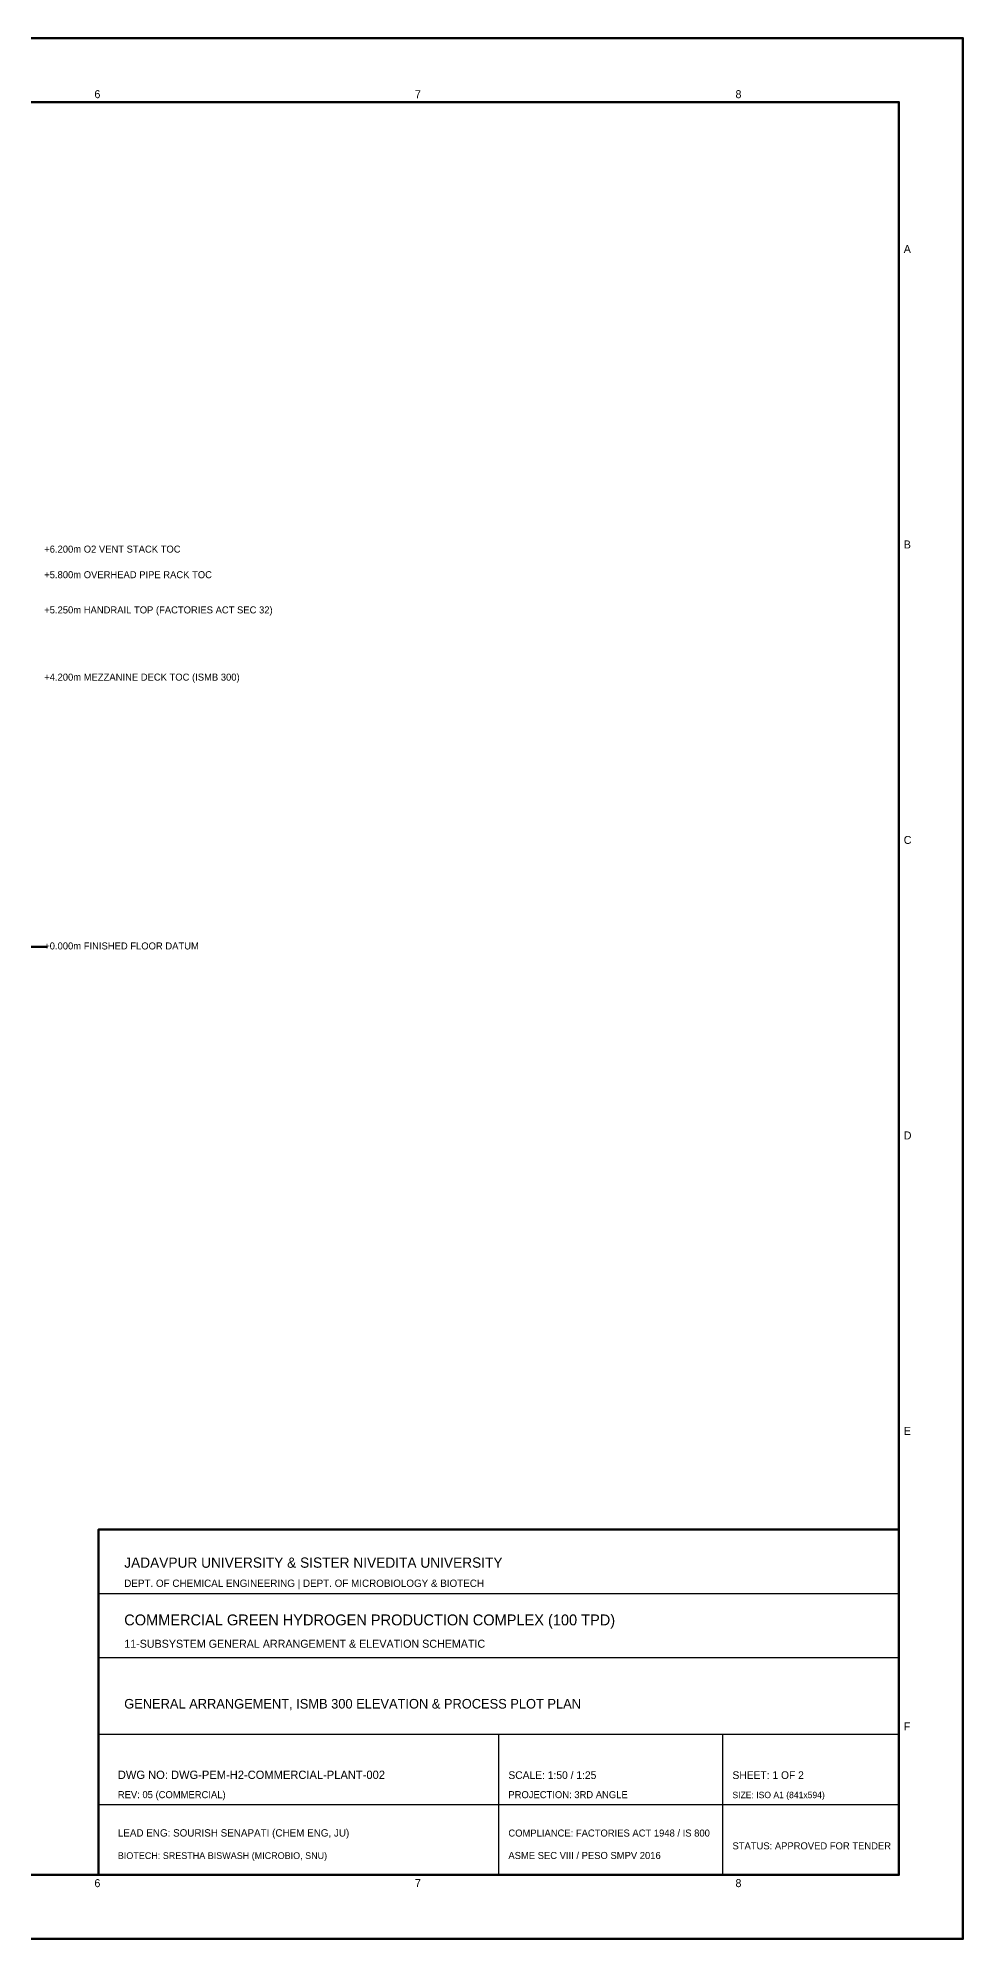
# Model space of a CAD drawing. Header units: millimetres. Extents: x 0 to 841, y 0 to 594.
# Drawn here: x 552 to 841, y 0 to 594 of the extents above; entities that cross this region are included whole.
import ezdxf

# ---------------------------------------------------------------- set-up
doc = ezdxf.new("R2010")
doc.units = ezdxf.units.MM
doc.layers.add('ANNOTATION', color=7, linetype='Continuous', lineweight=35)
doc.layers.add('BORDER_TITLE', color=7, linetype='Continuous', lineweight=70)

msp = doc.modelspace()

# ---------------------------------------------------------------- linework, layer by layer
at = {"layer": 'BORDER_TITLE', "lineweight": 70}
msp.add_line((305, 310), (555, 310), dxfattribs=at)
at = {"layer": 'BORDER_TITLE', "lineweight": 25}
for p, q in [((571, 108), (821, 108)), ((571, 88), (821, 88)), ((571, 64), (821, 64)), ((696, 20), (696, 64)), ((766, 20), (766, 64)), ((571, 42), (821, 42))]:
    msp.add_line(p, q, dxfattribs=at)
at = {"layer": 'BORDER_TITLE', "lineweight": 70}
msp.add_lwpolyline([(0, 0), (841, 0), (841, 594), (0, 594), (0, 0)], dxfattribs=at)
at = {"layer": 'BORDER_TITLE', "lineweight": 50}
for points in [[(20, 20), (821, 20), (821, 574), (20, 574), (20, 20)], [(571, 20), (821, 20), (821, 128), (571, 128), (571, 20)]]:
    msp.add_lwpolyline(points, dxfattribs=at)

# ---------------------------------------------------------------- texts
at = {"layer": 'ANNOTATION'}
for s, height, p in [('+6.200m O2 VENT STACK TOC', 2.2, (554, 433.2)), ('+5.800m OVERHEAD PIPE RACK TOC', 2.2, (554, 425.2)), ('+5.250m HANDRAIL TOP (FACTORIES ACT SEC 32)', 2.2, (554, 414.2)), ('+4.200m MEZZANINE DECK TOC (ISMB 300)', 2.2, (554, 393.2)), ('+0.000m FINISHED FLOOR DATUM', 2.2, (554, 309.2)), ('JADAVPUR UNIVERSITY & SISTER NIVEDITA UNIVERSITY', 3.2, (579, 116)), ('DEPT. OF CHEMICAL ENGINEERING | DEPT. OF MICROBIOLOGY & BIOTECH', 2.3, (579, 110)), ('COMMERCIAL GREEN HYDROGEN PRODUCTION COMPLEX (100 TPD)', 3.4, (579, 98)), ('11-SUBSYSTEM GENERAL ARRANGEMENT & ELEVATION SCHEMATIC', 2.5, (579, 91)), ('GENERAL ARRANGEMENT, ISMB 300 ELEVATION & PROCESS PLOT PLAN', 3, (579, 72)), ('DWG NO: DWG-PEM-H2-COMMERCIAL-PLANT-002', 2.6, (577, 50)), ('SCALE: 1:50 / 1:25', 2.4, (699, 50)), ('SHEET: 1 OF 2', 2.4, (769, 50)), ('REV: 05 (COMMERCIAL)', 2.2, (577, 44)), ('PROJECTION: 3RD ANGLE', 2.2, (699, 44)), ('SIZE: ISO A1 (841x594)', 2, (769, 44)), ('LEAD ENG: SOURISH SENAPATI (CHEM ENG, JU)', 2.3, (577, 32)), ('COMPLIANCE: FACTORIES ACT 1948 / IS 800', 2.2, (699, 32)), ('STATUS: APPROVED FOR TENDER', 2.2, (769, 28)), ('BIOTECH: SRESTHA BISWASH (MICROBIO, SNU)', 2.1, (577, 25)), ('ASME SEC VIII / PESO SMPV 2016', 2.2, (699, 25))]:
    msp.add_text(s, height=height, dxfattribs=at).set_placement(p)
at = {"layer": 'BORDER_TITLE'}
for s, p in [('6', (569.6875, 575.2)), ('7', (669.8125, 575.2)), ('8', (769.9375, 575.2)), ('A', (822.5, 526.8333)), ('B', (822.5, 434.5)), ('C', (822.5, 342.1667)), ('D', (822.5, 249.8333)), ('E', (822.5, 157.5)), ('F', (822.5, 65.1667)), ('6', (569.6875, 16.2)), ('7', (669.8125, 16.2)), ('8', (769.9375, 16.2))]:
    msp.add_text(s, height=2.5, dxfattribs=at).set_placement(p)

doc.saveas('drawing.dxf')
